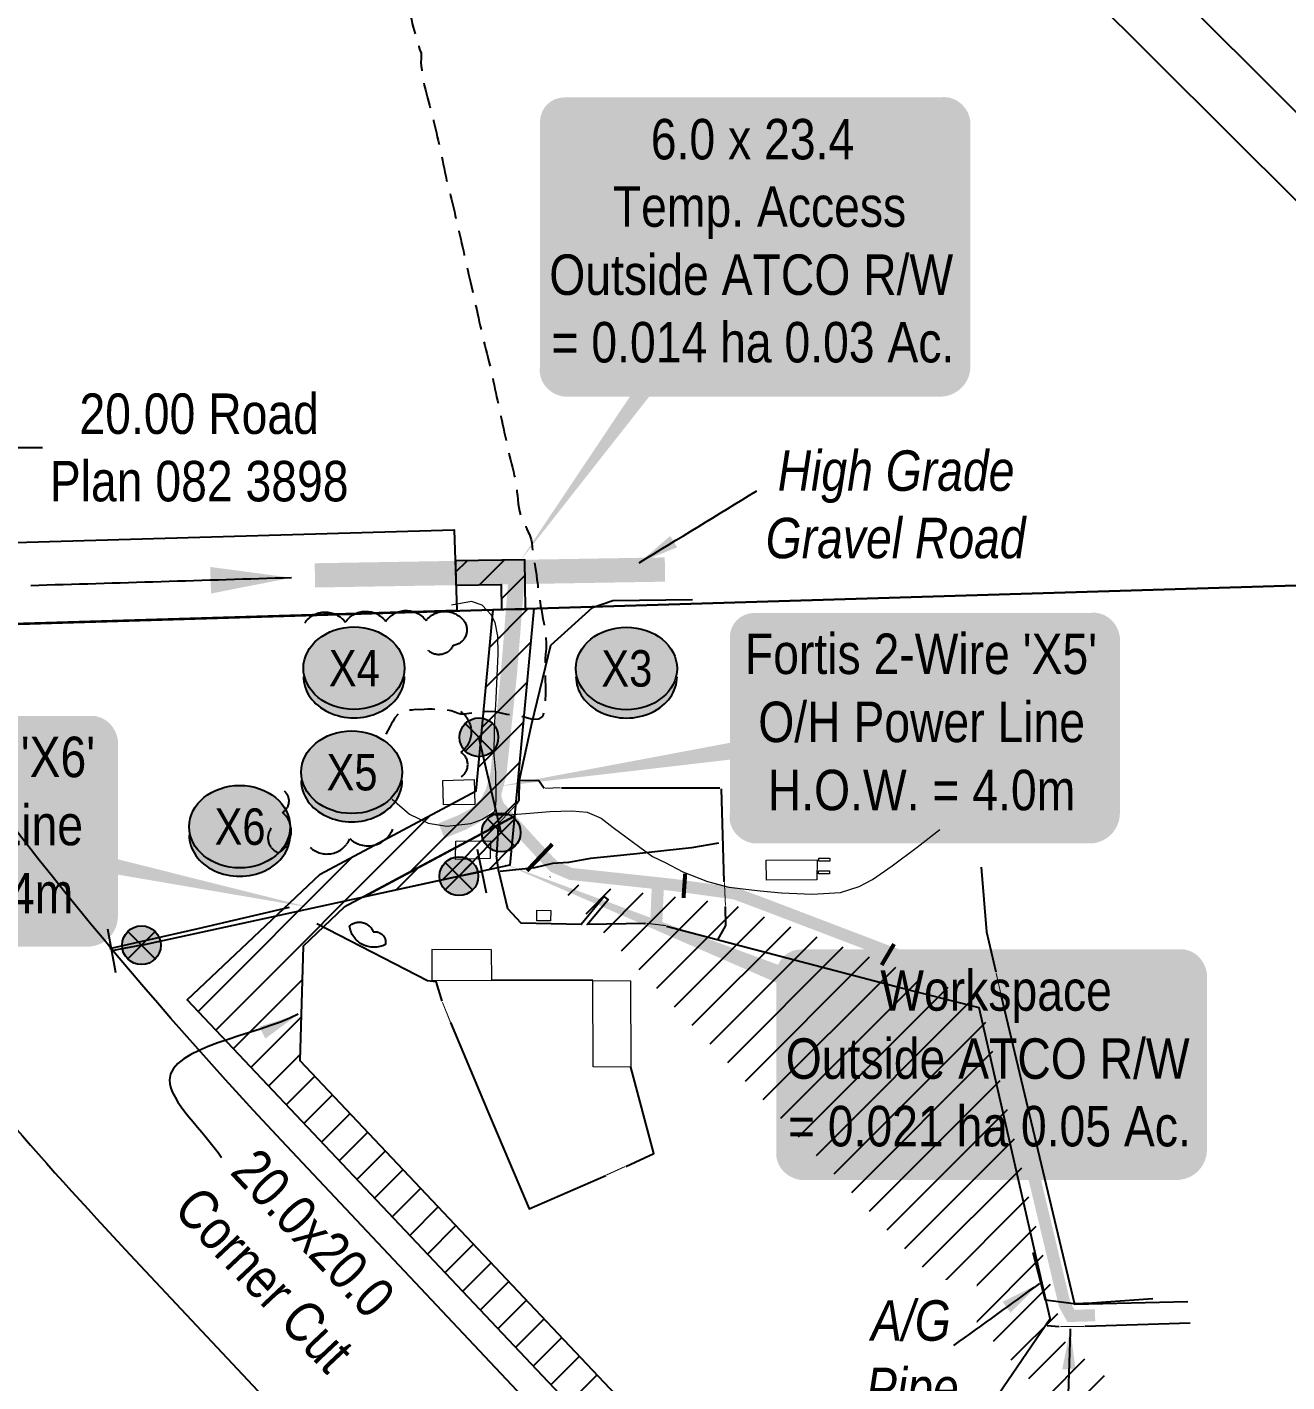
# Model space of a CAD drawing. Extents: x 634962 to 644935, y 5969185 to 5972988.
# Drawn here: x 642023.3 to 642334.9, y 5971611.8 to 5971946.8 of the extents above; entities that cross this region are included whole.
import ezdxf
from ezdxf.enums import TextEntityAlignment as Align

# ---------------------------------------------------------------- set-up
doc = ezdxf.new("R2010")
doc.units = 0
doc.header["$LTSCALE"] = 5
doc.header["$PDSIZE"] = 0.5
doc.linetypes.add('0', pattern=[1, 1, 0])
doc.linetypes.add('UG_PIPE', pattern=[1.875, 1.25, -0.625])
doc.layers.get('Defpoints').update_dxf_attribs({"color": 9})
for name, color, linetype in [('AS-FENCE-DASH', 48, 'foc-FENCE-DASH'), ('AS-PIPE-AG', 44, 'Continuous'), ('AS-PIPE-UG', 44, 'UG_PIPE'), ('AS-POWER-BURIED-ATCO PIPELINES', 241, 'foc-POWER_BURIED'), ('AS-POWER-EXISTING-ANC', 72, 'Continuous'), ('AS-POWER-EXISTING-PP', 72, 'Continuous'), ('AS-POWER-OH-ATCO PIPELINES', 241, 'foc-OHPOWER'), ('AS-POWER-T', 104, 'Continuous'), ('AS-ROADS', 254, 'Continuous'), ('AS-SYMBOL', 7, 'Continuous'), ('F-RW', 190, 'Continuous'), ('L-SEC', 7, 'Continuous'), ('L-TITLEDB', 4, 'Continuous'), ('L-TITLEDB-T', 4, 'Continuous'), ('P-CROSSINGS', 250, 'Continuous'), ('P-TEMP-ATCO PIPELINES', 104, 'Continuous'), ('P-TEMP-ATCO PIPELINES-H', 71, 'Continuous'), ('P-TEMP-ATCO PIPELINES-H_1', 71, 'Continuous'), ('P-TEMP-ATCO PIPELINES-T', 104, 'Continuous'), ('P-TEMP-ATCO PIPELINES-T_1', 104, 'Continuous'), ('P-TEMP-ATCO PIPELINES_1', 104, 'Continuous'), ('T-ACCESS POINTS', 170, 'Continuous'), ('T-BUSH', 110, '0')]:
    doc.layers.add(name, color=color, linetype=linetype)
doc.layers.add('AS-GENERAL', color=48, linetype='Continuous', lineweight=18)
doc.layers.add('AS-TELUS-ATCO PIPELINES', color=7, linetype='foc-TEL', lineweight=9, true_color=0xff9c38)
doc.styles.add('18', font='ARIALN.TTF', dxfattribs={"height": 18})
doc.styles.add('80', font='ARIALN.TTF', dxfattribs={"height": 10})
doc.styles.add('80CG', font='ARIALN.TTF', dxfattribs={"height": 10})
doc.styles.add('80L', font='ARIALN.TTF', dxfattribs={"height": 10})
doc.styles.add('Crossing', font='ARIALN.TTF', dxfattribs={"height": 10})
doc.styles.add('foc-LtypeFont', font='ARIALN.TTF', dxfattribs={"height": 7.35})
doc.linetypes.add('foc-FENCE-DASH', pattern='A,0.5,-0.5,1,-0.5,1,-0.5,1,-0.5,1,-0.5,["X",foc-LtypeFont,S=0.2,R=0,X=-0.625,Y=-0.75],-0.5', length=7.5)
doc.linetypes.add('foc-OHPOWER', pattern='A,10,-1,["O/P",foc-LtypeFont,S=0.2,R=0,X=-0.5,Y=-0.75],-3.25', length=14.25)
doc.linetypes.add('foc-POWER_BURIED', pattern='A,10,-1,["P",foc-LtypeFont,S=0.2,R=0,X=-0.425,Y=-0.75],-2', length=13)
doc.linetypes.add('foc-TEL', pattern='A,2,-1,["T",foc-LtypeFont,S=0.2,R=0,X=-0.425,Y=-0.75],-1.24,8', length=12.24)
doc.dimstyles.new('Compass 5 000', dxfattribs={"dimscale": 5, "dimtxt": 9, "dimasz": 2, "dimexe": 0.2, "dimexo": 0.0625, "dimgap": 0.5, "dimtad": 0, "dimtih": 1, "dimtoh": 1, "dimzin": 0, "dimdsep": 46, "dimtxsty": '80CG', "dimcen": 0.1, "dimse1": 1, "dimse2": 1, "dimclrd": 256, "dimclrt": 256, "dimaunit": 1, "dimadec": 4, "dimazin": 0, "dimtfac": 0.06, "dimtofl": 0, "dimtmove": 0, "dimatfit": 1, "dimfxl": 0.2, "dimtolj": 1, "dimtzin": 0, "dimlwd": -1, "dimarcsym": 0})
doc.dimstyles.new('Compass Frac 10 000', dxfattribs={"dimscale": 10, "dimtxt": 18, "dimasz": 2, "dimexe": 0.2, "dimexo": 0.0625, "dimgap": 0.5, "dimtad": 0, "dimdec": 0, "dimzin": 0, "dimdsep": 46, "dimtxsty": '18', "dimcen": 0.1, "dimse1": 1, "dimse2": 1, "dimclrd": 256, "dimclrt": 256, "dimaunit": 1, "dimadec": 4, "dimazin": 0, "dimtfac": 0.06, "dimtdec": 0, "dimtofl": 0, "dimtmove": 0, "dimatfit": 1, "dimfxl": 0.2, "dimtolj": 1, "dimtzin": 0, "dimlwd": -1, "dimarcsym": 0})

# ---------------------------------------------------------------- blocks, each defined once
blk = doc.blocks.new('POWERPOLE')
h = blk.add_hatch(color=255)
edge = h.paths.add_edge_path()
edge.add_arc((0, 0), 0.96, 0, 360)
at = {"linetype": 'Continuous'}
for p, q in [((0.679, -0.679), (-0.679, 0.679)), ((-0.679, -0.679), (0.679, 0.679))]:
    blk.add_line(p, q, dxfattribs=at)
blk.add_circle((0, 0), 0.96, dxfattribs=at)
blk = doc.blocks.new('*U388')
at = {"color": 72}
blk.add_line((-0.197, 1.082), (0.197, -1.082), dxfattribs=at)
at = {"layer": 'AS-SYMBOL', "color": 72, "flags": 128}
blk.add_lwpolyline([(1.477, 0.269), (0, 0)], dxfattribs=at)
blk = doc.blocks.new('*U389')
at = {"color": 72}
blk.add_line((0.225, -1.077), (-0.225, 1.077), dxfattribs=at)
at = {"layer": 'AS-SYMBOL', "color": 72, "flags": 128}
blk.add_lwpolyline([(-1.142, -0.239), (0, 0)], dxfattribs=at)
blk = doc.blocks.new('*D391')
at = {"layer": 'Defpoints', "color": 0, "transparency": 16777216}
for p in [(642014.2, 5971819.18), (642017.77, 5971819.28), (642014.78, 5971799.07)]:
    blk.add_point(p, dxfattribs=at)
at = {"layer": 'L-TITLEDB-T', "transparency": 16777216}
for p, q in [((642027.09, 5971842.79), (642017.09, 5971842.79)), ((642017.09, 5971842.79), (642017.19, 5971839.28)), ((642017.48, 5971829.28), (642017.19, 5971839.28)), ((642018.63, 5971789.17), (642018.92, 5971779.18))]:
    blk.add_line(p, q, dxfattribs=at)
for points in [[(642019.14, 5971829.33), (642015.81, 5971829.23), (642017.77, 5971819.28)], [(642020.3, 5971789.22), (642016.97, 5971789.13), (642018.34, 5971799.17)]]:
    blk.add_solid(points, dxfattribs=at)
at = {"layer": 'L-TITLEDB-T', "transparency": 16777216, "insert": (642065.84, 5971842.79), "char_height": 10, "attachment_point": 5, "style": '80CG'}
blk.add_mtext('\\A1;20.00 Road\\PPlan 082 3898', dxfattribs=at)
blk = doc.blocks.new('*U653')
h = blk.add_hatch(color=255)
edge = h.paths.add_edge_path()
edge.add_line((-46.5, -37), (46.5, -37))
edge.add_arc((46.5, -31), 6, 270, 360)
edge.add_line((52.5, -31), (52.5, 29.5))
edge.add_arc((46.5, 29.5), 6, 0, 90)
edge.add_line((46.5, 35.5), (-46.5, 35.5))
edge.add_arc((-46.5, 29.5), 6, 90, 180)
edge.add_line((-52.5, 29.5), (-52.5, -31))
edge.add_arc((-46.5, -31), 6, 180, 270)
at = {"color": 104, "flags": 128}
blk.add_lwpolyline([(-46.5, -37, 3, 3, 0), (46.5, -37, 3, 3, 0.414214), (52.5, -31, 3, 3, 0), (52.5, 29.5, 3, 0, 0.414214), (46.5, 35.5, 0, 0, 0), (-46.5, 35.5, 0, 0, 0.414214), (-52.5, 29.5, 0, 0, 0), (-52.5, -31, 0, 3, 0.414214)], format="xyseb", close=True, dxfattribs=at)
blk.add_lwpolyline([(-57.59, -79.34, 0, 7.5, 0), (0, 0, 0, 0, 0)], format="xyseb", dxfattribs=at)
at = {"color": 104, "style": '80'}
blk.add_attdef('ENTER_TEXT_001', (-26.85, -4.92), '', height=10, dxfattribs=at)
blk = doc.blocks.new('xing2')
h = blk.add_hatch(color=50)
h.dxf.hatch_style = 1
edge = h.paths.add_edge_path()
edge.add_ellipse((0, 0), major_axis=(-12.5, 0), ratio=0.816297, start_angle=0, end_angle=360)
h = blk.add_hatch(color=250)
h.dxf.hatch_style = 1
edge = h.paths.add_edge_path()
edge.add_ellipse((0, -2.05), major_axis=(-12.5, 0), ratio=0.816297, start_angle=0, end_angle=180)
edge.add_line((12.5, -2.05), (12.5, 0))
edge.add_ellipse((0, 0), major_axis=(-12.5, 0), ratio=0.816297, start_angle=0, end_angle=180, ccw=False)
edge.add_line((-12.5, 0), (-12.5, -2.05))
at = {"color": 250}
blk.add_ellipse((0, 0), major_axis=(-12.5, 0), ratio=0.816297, dxfattribs=at)
blk.add_ellipse((0, -2.05), major_axis=(-12.5, 0), ratio=0.816297, start_param=0, end_param=3.141593, dxfattribs=at)
at = {"color": 250, "style": 'Crossing'}
blk.add_attdef('CROSSING', text='', height=9, dxfattribs=at).set_placement((0.09, 0.02), align=Align.MIDDLE_CENTER)
at = {"color": 250, "style": 'Crossing', "flags": 1}
for tag, p in [('OWNER', (0.09, -12.49)), ('DESCRIPTION', (0.09, -25.77)), ('LOCATION', (0.09, -39.3)), ('DWG_REF', (0.09, -52.84))]:
    blk.add_attdef(tag, text='', height=9, dxfattribs=at).set_placement(p, align=Align.MIDDLE_CENTER)
blk = doc.blocks.new('*U668')
h = blk.add_hatch(color=255)
edge = h.paths.add_edge_path()
edge.add_line((-41.5, -28.5), (41.5, -28.5))
edge.add_arc((41.5, -22.5), 6, 270, 360)
edge.add_line((47.5, -22.5), (47.5, 21))
edge.add_arc((41.5, 21), 6, 0, 90)
edge.add_line((41.5, 27), (-41.5, 27))
edge.add_arc((-41.5, 21), 6, 90, 180)
edge.add_line((-47.5, 21), (-47.5, -22.5))
edge.add_arc((-41.5, -22.5), 6, 180, 270)
at = {"color": 104, "flags": 128}
blk.add_lwpolyline([(-41.5, -28.5, 3, 3, 0), (41.5, -28.5, 3, 3, 0.414214), (47.5, -22.5, 3, 3, 0), (47.5, 21, 3, 0, 0.414214), (41.5, 27, 0, 0, 0), (-41.5, 27, 0, 0, 0.414214), (-47.5, 21, 0, 0, 0), (-47.5, -22.5, 0, 3, 0.414214)], format="xyseb", close=True, dxfattribs=at)
blk.add_lwpolyline([(96.86, -20.4, 0, 7.5, 0), (0, 0, 0, 0, 0)], format="xyseb", dxfattribs=at)
at = {"color": 104, "style": '80'}
blk.add_attdef('ENTER_TEXT_001', (-26.85, -4.92), '', height=10, dxfattribs=at)
blk = doc.blocks.new('*U849')
h = blk.add_hatch(color=255)
edge = h.paths.add_edge_path()
edge.add_line((-41.5, -28.5), (41.5, -28.5))
edge.add_arc((41.5, -22.5), 6, 270, 360)
edge.add_line((47.5, -22.5), (47.5, 21))
edge.add_arc((41.5, 21), 6, 0, 90)
edge.add_line((41.5, 27), (-41.5, 27))
edge.add_arc((-41.5, 21), 6, 90, 180)
edge.add_line((-47.5, 21), (-47.5, -22.5))
edge.add_arc((-41.5, -22.5), 6, 180, 270)
at = {"color": 104, "flags": 128}
blk.add_lwpolyline([(-41.5, -28.5, 3, 3, 0), (41.5, -28.5, 3, 3, 0.414214), (47.5, -22.5, 3, 3, 0), (47.5, 21, 3, 0, 0.414214), (41.5, 27, 0, 0, 0), (-41.5, 27, 0, 0, 0.414214), (-47.5, 21, 0, 0, 0), (-47.5, -22.5, 0, 3, 0.414214)], format="xyseb", close=True, dxfattribs=at)
blk.add_lwpolyline([(-105.35, -15.98, 0, 7.5, 0), (0, 0, 0, 0, 0)], format="xyseb", dxfattribs=at)
at = {"color": 104, "style": '80'}
blk.add_attdef('ENTER_TEXT_001', (-26.85, -4.92), '', height=10, dxfattribs=at)
blk = doc.blocks.new('*U850')
h = blk.add_hatch(color=255)
edge = h.paths.add_edge_path()
edge.add_line((-46.5, -28.5), (46.5, -28.5))
edge.add_arc((46.5, -22.5), 6, 270, 360)
edge.add_line((52.5, -22.5), (52.5, 21))
edge.add_arc((46.5, 21), 6, 0, 90)
edge.add_line((46.5, 27), (-46.5, 27))
edge.add_arc((-46.5, 21), 6, 90, 180)
edge.add_line((-52.5, 21), (-52.5, -22.5))
edge.add_arc((-46.5, -22.5), 6, 180, 270)
at = {"color": 104, "flags": 128}
blk.add_lwpolyline([(-121.05, 48.66, 0, 7.5, 0), (0, 0, 0, 0, 0)], format="xyseb", dxfattribs=at)
blk.add_lwpolyline([(-46.5, -28.5, 3, 3, 0), (46.5, -28.5, 3, 3, 0.414214), (52.5, -22.5, 3, 3, 0), (52.5, 21, 3, 0, 0.414214), (46.5, 27, 0, 0, 0), (-46.5, 27, 0, 0, 0.414214), (-52.5, 21, 0, 0, 0), (-52.5, -22.5, 0, 3, 0.414214)], format="xyseb", close=True, dxfattribs=at)
at = {"color": 104, "style": '80'}
blk.add_attdef('ENTER_TEXT_001', (-26.85, -4.92), '', height=10, dxfattribs=at)

msp = doc.modelspace()

# ---------------------------------------------------------------- hatches: boundary and pattern name
at = {"layer": 'P-TEMP-ATCO PIPELINES-H'}
h = msp.add_hatch(dxfattribs=at)
h.set_pattern_fill('ANSI31', color=256, scale=1.999487)
h.set_pattern_definition([(45, (164.8275, 1530.4405), (-4.488977151, 4.488977151), [])])
h.paths.add_polyline_path([(642129.231, 5971814.802), (642129.331, 5971808.804), (642140.502, 5971808.991), (642140.6, 5971802.811), (642146.598, 5971802.906), (642146.405, 5971815.088)])
at = {"layer": 'P-TEMP-ATCO PIPELINES-H_1'}
h = msp.add_hatch(dxfattribs=at)
h.set_pattern_fill('ANSI31', color=256, scale=1.999487)
h.set_pattern_definition([(45, (164.8275, 1530.4405), (-4.488977151, 4.488977151), [])])
h.paths.add_polyline_path([(642122.536, 5971643.146), (642062.885, 5971706.24), (642095.805, 5971737.364), (642134.383, 5971757.961), (642138.564, 5971802.707), (642148.634, 5971803.01), (642143.836, 5971751.675), (642101.698, 5971729.177), (642091.545, 5971719.578), (642090.754, 5971691.314), (642509.49, 5971248.408), (642509.962, 5971233.356)])
h = msp.add_hatch(dxfattribs=at)
h.set_pattern_fill('ANSI31', color=256, scale=1.99948736)
h.paths.add_polyline_path([(642143.836, 5971751.675), (642142.706, 5971739.586), (642106.421, 5971731.699)])
h = msp.add_hatch(dxfattribs=at)
h.set_pattern_fill('ANSI31', color=256, scale=1.999487)
h.set_pattern_definition([(45, (164.8275, 1530.4405), (-4.488977151, 4.488977151), [])])
edge = h.paths.add_edge_path()
edge.add_line((642505.78, 5971366.601), (642506.076, 5971357.163))
edge.add_line((642506.076, 5971357.163), (642446.898, 5971445.686))
edge.add_line((642446.898, 5971445.686), (642448.877, 5971475.953))
edge.add_line((642448.877, 5971475.953), (642279.885, 5971621.914))
edge.add_line((642279.885, 5971621.914), (642259.022, 5971706.376))
edge.add_line((642259.022, 5971706.376), (642197.431, 5971730.007))
edge.add_line((642197.431, 5971730.007), (642153.84, 5971735.448))
edge.add_line((642153.84, 5971735.448), (642145.106, 5971744.766))

# ---------------------------------------------------------------- linework, layer by layer
at = {"layer": 'AS-FENCE-DASH', "flags": 128}
for points in [[(642144.336, 5971754.758), (642144.972, 5971755.703), (642145.048, 5971760.695), (642148.102, 5971774.636), (642152.809, 5971793.944), (642163.138, 5971803.298), (642168.124, 5971804.975), (642187.886, 5971805.246)], [(642151.189, 5971758.488), (642149.825, 5971760.386), (642145.342, 5971760.492)], [(642194.633, 5971758.606), (642155.423, 5971758.609)], [(642195.741, 5971735.462), (642195.06, 5971758.441)], [(642139.836, 5971749.189), (642139.347, 5971741.839)], [(642166.051, 5971731.8), (642160.303, 5971724.933), (642145.497, 5971725.248), (642142.221, 5971728.75), (642139.847, 5971738.442), (642139.347, 5971741.839)], [(642259.292, 5971739.046), (642260.596, 5971723.055), (642262.92, 5971713.207)], [(642176.25, 5971725.16), (642161.836, 5971724.878), (642166.976, 5971731.113), (642166.051, 5971731.8)], [(642043.712, 5971718.935), (642065.57, 5971723.931), (642088.15, 5971729.222)], [(642194.14, 5971721.118), (642196.075, 5971724.651), (642196.024, 5971729.353)], [(642094.973, 5971725.167), (642122.319, 5971711.05), (642124.386, 5971710.846), (642125.893, 5971705.951)], [(642255.429, 5971596.811), (642276.314, 5971627.509), (642258.736, 5971704.3), (642237.923, 5971709.579), (642199.931, 5971719.569), (642181.414, 5971724.423)], [(642163.183, 5971711.065), (642138.326, 5971711.131)], [(642264.258, 5971707.155), (642282.363, 5971631.01), (642310.415, 5971631.657)], [(642128.019, 5971700.669), (642137.217, 5971678.628), (642147.433, 5971654.565), (642166.391, 5971662.862)], [(642171.415, 5971665.037), (642178.296, 5971668.268), (642172.594, 5971689.6)], [(642278.589, 5971625.417), (642275.6, 5971625.672)], [(642310.949, 5971626.314), (642284.946, 5971625.536)]]:
    msp.add_lwpolyline(points, dxfattribs=at)
at = {"layer": 'AS-GENERAL', "flags": 128}
for points in [[(642126.091, 5971760.482), (642133.868, 5971760.744), (642133.993, 5971754.55), (642126.261, 5971754.447)], [(642129.367, 5971745.478), (642137.881, 5971745.614), (642137.797, 5971741.203), (642129.274, 5971740.972)], [(642206.18, 5971735.858), (642206.119, 5971740.826), (642218.681, 5971740.861), (642218.597, 5971735.952)], [(642149.386, 5971728.42), (642152.791, 5971728.372), (642152.767, 5971725.781), (642149.359, 5971725.78)], [(642123.417, 5971718.684), (642123.431, 5971711.141), (642138.194, 5971711.054), (642138.18, 5971718.597)], [(642163.281, 5971689.73), (642163.215, 5971711.067), (642172.528, 5971710.937), (642172.594, 5971689.6)]]:
    msp.add_lwpolyline(points, close=True, dxfattribs=at)
for points, const_width in [([(642151.413, 5971758.596), (642155.295, 5971758.706)], 0.25), ([(642139.651, 5971749.595), (642144.212, 5971754.508)], 0.25), ([(642153.188, 5971744.768), (642146.924, 5971738.181)], 1), ([(642185.645, 5971731.463), (642186.059, 5971737.456)], 1), ([(642196.023, 5971729.566), (642195.759, 5971735.29)], 0.25), ([(642176.496, 5971725.199), (642181.272, 5971724.624)], 0.25), ([(642234.652, 5971714.875), (642237.726, 5971720.066)], 1), ([(642264.234, 5971707.33), (642262.964, 5971712.929)], 0.25), ([(642126.007, 5971705.687), (642128.024, 5971700.677)], 0.25), ([(642166.509, 5971662.932), (642171.153, 5971665.042)], 0.25), ([(642278.841, 5971625.48), (642284.749, 5971625.495)], 0.25)]:
    msp.add_lwpolyline(points, dxfattribs=dict(at, const_width=const_width))
at = {"layer": 'AS-GENERAL'}
for points in [[(642221.758, 5971737.399), (642219.005, 5971737.399), (642219.005, 5971738.149), (642221.758, 5971738.149)], [(642221.829, 5971740.579), (642219.076, 5971740.579), (642219.076, 5971741.329), (642221.829, 5971741.329)]]:
    msp.add_lwpolyline(points, close=True, dxfattribs=at)
at = {"layer": 'AS-PIPE-AG', "flags": 128}
msp.add_lwpolyline([(642301.752, 5971632.344), (642286.72, 5971631.302), (642282.166, 5971631.1), (642275.206, 5971632.035), (642272.123, 5971643.785)], dxfattribs=at)
at = {"layer": 'AS-PIPE-UG', "flags": 128}
msp.add_lwpolyline([(642055.616, 5972537.38), (642054.743, 5972535.733), (642054.09, 5972534.62), (642053.655, 5972533.849), (642053.262, 5972533.034), (642052.894, 5972532.169), (642052.558, 5972531.143), (642052.263, 5972529.999), (642052.103, 5972529.072), (642052.065, 5972528.347), (642051.972, 5972527.606), (642051.907, 5972527.305), (642051.843, 5972526.918), (642051.735, 5972526.381), (642051.544, 5972525.45), (642051.252, 5972524.674), (642050.903, 5972523.785), (642050.527, 5972522.841), (642050.187, 5972522.017), (642049.789, 5972521.074), (642049.404, 5972520.131), (642049.004, 5972519.223), (642048.563, 5972518.262), (642048.16, 5972517.354), (642047.753, 5972516.465), (642047.325, 5972515.521), (642046.925, 5972514.625), (642046.538, 5972513.725), (642046.13, 5972512.828), (642045.718, 5972511.871), (642045.285, 5972510.912), (642044.827, 5972509.94), (642044.357, 5972509.006), (642043.979, 5972508.251), (642043.519, 5972507.414), (642043.089, 5972506.677), (642042.403, 5972505.693), (642040.485, 5972501.681), (642040.102, 5972500.903), (642039.659, 5972500.008), (642039.175, 5972499.013), (642038.755, 5972498.082), (642038.331, 5972497.138), (642037.973, 5972496.24), (642037.627, 5972495.34), (642037.308, 5972494.415), (642036.999, 5972493.463), (642036.706, 5972492.519), (642036.393, 5972491.558), (642036.104, 5972490.547), (642035.834, 5972489.621), (642035.533, 5972488.645), (642035.216, 5972487.69), (642034.866, 5972486.759), (642034.522, 5972485.841), (642034.141, 5972484.905), (642033.737, 5972484.015), (642033.271, 5972483.094), (642032.832, 5972482.214), (642032.363, 5972481.382), (642031.839, 5972480.468), (642031.346, 5972479.591), (642030.842, 5972478.699), (642030.359, 5972477.838), (642029.882, 5972476.999), (642029.419, 5972476.192), (642028.91, 5972475.291), (642028.399, 5972474.388), (642027.877, 5972473.485), (642027.352, 5972472.605), (642026.841, 5972471.777), (642026.344, 5972470.984), (642025.844, 5972470.138), (642025.386, 5972469.251), (642024.913, 5972468.324), (642024.47, 5972467.354), (642024.099, 5972466.466), (642023.742, 5972465.542), (642023.372, 5972464.657), (642023.039, 5972463.719), (642022.702, 5972462.771), (642022.368, 5972461.859), (642022.007, 5972460.941), (642021.57, 5972459.994), (642021.129, 5972459.073), (642020.622, 5972458.179), (642020.109, 5972457.295), (642019.61, 5972456.542), (642019.099, 5972455.725), (642018.578, 5972454.858), (642018.105, 5972454.002), (642017.757, 5972453.218), (642017.382, 5972452.005), (642017.135, 5972451.155), (642016.948, 5972450.305), (642016.711, 5972449.325), (642016.484, 5972448.297), (642016.247, 5972447.318), (642015.95, 5972446.39), (642015.664, 5972445.461), (642015.324, 5972444.468), (642015.064, 5972443.739), (642014.541, 5972442.707), (642014.085, 5972441.806), (642013.564, 5972440.739), (642013.216, 5972440.018), (642012.929, 5972439.408), (642012.779, 5972438.957), (642012.666, 5972438.505), (642012.553, 5972438.086), (642012.473, 5972437.861), (642012.424, 5972437.683), (642012.327, 5972437.443), (642012.04, 5972436.576), (642011.784, 5972435.681), (642011.541, 5972434.74), (642011.303, 5972433.768), (642011.04, 5972432.871), (642010.777, 5972431.845), (642010.507, 5972430.897), (642010.164, 5972429.955), (642009.774, 5972429.028), (642009.351, 5972428.108), (642008.951, 5972427.214), (642008.642, 5972426.345), (642008.452, 5972425.259), (642008.445, 5972424.189), (642008.518, 5972423.209), (642008.705, 5972422.282), (642008.939, 5972421.348), (642009.17, 5972420.382), (642009.356, 5972419.476), (642009.608, 5972418.483), (642009.816, 5972417.554), (642010.07, 5972416.541), (642010.314, 5972415.514), (642010.541, 5972414.542), (642010.76, 5972413.579), (642010.975, 5972412.651), (642011.207, 5972411.663), (642011.432, 5972410.664), (642011.661, 5972409.666), (642011.895, 5972408.666), (642012.143, 5972407.683), (642012.384, 5972406.756), (642012.605, 5972405.808), (642012.829, 5972404.85), (642013.035, 5972403.878), (642013.258, 5972402.907), (642013.48, 5972401.903), (642013.688, 5972400.909), (642013.91, 5972399.931), (642014.112, 5972398.979), (642014.337, 5972398.011), (642014.571, 5972397.024), (642014.802, 5972396.043), (642015.038, 5972395.079), (642015.284, 5972394.125), (642015.554, 5972393.145), (642015.8, 5972392.157), (642016.063, 5972391.169), (642016.295, 5972390.227), (642016.527, 5972389.287), (642016.751, 5972388.33), (642016.989, 5972387.36), (642017.225, 5972386.378), (642017.461, 5972385.372), (642017.705, 5972384.383), (642017.935, 5972383.403), (642018.171, 5972382.446), (642018.404, 5972381.488), (642018.646, 5972380.519), (642018.885, 5972379.572), (642019.157, 5972378.581), (642019.402, 5972377.627), (642019.678, 5972376.645), (642019.927, 5972375.7), (642020.167, 5972374.76), (642020.406, 5972373.81), (642020.649, 5972372.836), (642020.885, 5972371.854), (642021.131, 5972370.817), (642021.362, 5972369.829), (642021.605, 5972368.85), (642021.829, 5972367.93), (642022.063, 5972366.968), (642022.308, 5972365.989), (642022.551, 5972365.004), (642022.805, 5972364.048), (642023.052, 5972363.093), (642023.307, 5972362.132), (642023.561, 5972361.144), (642023.824, 5972360.172), (642024.087, 5972359.204), (642024.352, 5972358.262), (642024.633, 5972357.324), (642024.899, 5972356.364), (642025.181, 5972355.409), (642025.482, 5972354.406), (642025.747, 5972353.426), (642026.006, 5972352.478), (642026.254, 5972351.506), (642026.498, 5972350.559), (642026.732, 5972349.606), (642026.957, 5972348.637), (642027.212, 5972347.644), (642027.434, 5972346.668), (642027.666, 5972345.726), (642027.884, 5972344.744), (642028.079, 5972343.74), (642028.265, 5972342.753), (642028.436, 5972341.734), (642028.566, 5972340.762), (642028.72, 5972339.785), (642028.834, 5972338.773), (642028.938, 5972337.826), (642029.034, 5972336.934), (642029.188, 5972335.945), (642029.347, 5972334.889), (642029.542, 5972333.909), (642029.781, 5972332.831), (642030.02, 5972331.821), (642030.263, 5972330.904), (642030.519, 5972330.001), (642030.795, 5972329.101), (642031.06, 5972328.158), (642031.386, 5972327.139), (642031.675, 5972326.184), (642031.941, 5972325.185), (642032.19, 5972324.22), (642032.42, 5972323.271), (642032.64, 5972322.318), (642032.865, 5972321.357), (642033.103, 5972320.404), (642033.328, 5972319.423), (642033.564, 5972318.423), (642033.814, 5972317.447), (642034.053, 5972316.479), (642034.319, 5972315.527), (642034.583, 5972314.571), (642034.838, 5972313.599), (642035.084, 5972312.633), (642035.322, 5972311.655), (642035.549, 5972310.653), (642035.755, 5972309.697), (642035.989, 5972308.752), (642036.227, 5972307.788), (642036.475, 5972306.822), (642036.753, 5972305.788), (642037.014, 5972304.811), (642037.293, 5972303.882), (642037.537, 5972303.034), (642037.788, 5972302.1), (642038.029, 5972301.115), (642038.26, 5972300.112), (642038.495, 5972298.995), (642038.711, 5972297.956), (642038.979, 5972296.973), (642039.191, 5972296.084), (642039.438, 5972295.065), (642039.693, 5972294.11), (642039.876, 5972293.353), (642040.131, 5972292.47), (642040.338, 5972291.646), (642040.513, 5972290.813), (642040.819, 5972288.944), (642040.967, 5972288.067), (642041.11, 5972287.348), (642041.334, 5972286.507), (642041.543, 5972285.681), (642041.796, 5972284.659), (642042.092, 5972283.637), (642042.339, 5972282.708), (642042.639, 5972281.697), (642042.943, 5972280.692), (642043.2, 5972279.717), (642043.475, 5972278.749), (642043.693, 5972277.782), (642043.912, 5972276.747), (642044.136, 5972275.839), (642044.364, 5972274.79), (642044.572, 5972273.727), (642044.774, 5972272.84), (642044.991, 5972272.152), (642045.255, 5972271.355), (642045.62, 5972270.624), (642045.749, 5972270.152), (642045.814, 5972269.915), (642045.857, 5972269.679), (642045.952, 5972269.4), (642046.13, 5972268.674), (642046.319, 5972267.889), (642046.544, 5972266.972), (642046.756, 5972266.178), (642047.027, 5972265.146), (642047.33, 5972264.071), (642047.619, 5972263.055), (642047.881, 5972262.072), (642048.143, 5972261.139), (642048.406, 5972260.168), (642048.665, 5972259.178), (642048.94, 5972258.189), (642049.199, 5972257.204), (642049.464, 5972256.253), (642049.714, 5972255.334), (642049.973, 5972254.393), (642050.239, 5972253.428), (642050.491, 5972252.495), (642050.766, 5972251.529), (642051.052, 5972250.522), (642051.32, 5972249.548), (642051.58, 5972248.581), (642051.818, 5972247.625), (642052.068, 5972246.634), (642052.315, 5972245.674), (642052.589, 5972244.692), (642052.824, 5972243.733), (642053.056, 5972242.798), (642053.272, 5972241.867), (642053.497, 5972240.854), (642053.688, 5972239.832), (642053.855, 5972238.87), (642054.011, 5972237.953), (642054.185, 5972237.001), (642054.403, 5972235.909), (642054.626, 5972234.855), (642054.83, 5972233.932), (642055.025, 5972233.03), (642055.256, 5972232.08), (642055.477, 5972231.1), (642055.732, 5972230.083), (642055.942, 5972229.089), (642056.143, 5972228.103), (642056.334, 5972227.163), (642056.522, 5972226.2), (642056.714, 5972225.231), (642056.897, 5972224.238), (642057.092, 5972223.269), (642057.268, 5972222.288), (642057.44, 5972221.311), (642057.642, 5972220.267), (642057.871, 5972219.286), (642058.12, 5972218.321), (642058.366, 5972217.371), (642058.613, 5972216.446), (642058.883, 5972215.491), (642059.198, 5972214.484), (642059.521, 5972213.546), (642059.812, 5972212.603), (642060.134, 5972211.662), (642060.444, 5972210.726), (642060.731, 5972209.761), (642060.994, 5972208.8), (642061.259, 5972207.86), (642061.523, 5972206.878), (642061.793, 5972205.868), (642062.037, 5972204.891), (642062.274, 5972203.956), (642062.51, 5972203.027), (642062.74, 5972202.048), (642062.953, 5972201.055), (642063.131, 5972200.073), (642063.293, 5972199.082), (642063.414, 5972198.059), (642063.494, 5972197.1), (642063.563, 5972196.07), (642063.614, 5972195.108), (642063.712, 5972194.163), (642063.782, 5972193.198), (642063.884, 5972192.106), (642064.042, 5972191.008), (642064.219, 5972190.07), (642064.444, 5972189.138), (642064.656, 5972188.216), (642064.933, 5972187.295), (642065.218, 5972186.365), (642065.508, 5972185.352), (642065.761, 5972184.34), (642065.996, 5972183.355), (642066.205, 5972182.383), (642066.395, 5972181.434), (642066.586, 5972180.454), (642066.798, 5972179.489), (642067.042, 5972178.494), (642067.29, 5972177.554), (642067.53, 5972176.626), (642067.862, 5972175.596), (642068.189, 5972174.537), (642068.449, 5972173.586), (642068.65, 5972172.723), (642069.311, 5972169.665), (642069.519, 5972168.924), (642069.75, 5972168.073), (642070.006, 5972167.083), (642070.271, 5972166.04), (642070.506, 5972165.054), (642070.718, 5972164.112), (642070.923, 5972163.2), (642071.129, 5972162.202), (642071.34, 5972161.143), (642071.533, 5972160.141), (642071.747, 5972159.181), (642071.96, 5972158.214), (642072.176, 5972157.264), (642072.409, 5972156.316), (642072.639, 5972155.344), (642072.903, 5972154.35), (642073.174, 5972153.328), (642073.405, 5972152.372), (642073.632, 5972151.397), (642073.844, 5972150.441), (642074.038, 5972149.512), (642074.208, 5972148.582), (642074.382, 5972147.545), (642074.558, 5972146.487), (642074.772, 5972145.485), (642074.966, 5972144.519), (642075.191, 5972143.614), (642075.438, 5972142.734), (642075.705, 5972141.768), (642075.962, 5972140.708), (642076.233, 5972139.684), (642076.498, 5972138.722), (642076.725, 5972137.775), (642076.916, 5972136.833), (642077.119, 5972135.902), (642077.29, 5972134.93), (642077.459, 5972133.926), (642077.644, 5972132.944), (642077.859, 5972131.936), (642078.08, 5972130.935), (642078.299, 5972130.011), (642078.547, 5972129.031), (642078.787, 5972128.04), (642079.051, 5972127.07), (642079.303, 5972126.13), (642079.545, 5972125.195), (642079.779, 5972124.192), (642080.016, 5972123.191), (642080.227, 5972122.235), (642080.422, 5972121.231), (642080.629, 5972120.252), (642080.801, 5972119.29), (642080.974, 5972118.314), (642081.182, 5972117.302), (642081.396, 5972116.333), (642081.612, 5972115.368), (642081.852, 5972114.434), (642082.072, 5972113.489), (642082.316, 5972112.523), (642082.573, 5972111.489), (642082.816, 5972110.491), (642083.067, 5972109.484), (642083.3, 5972108.523), (642083.518, 5972107.604), (642083.756, 5972106.601), (642083.962, 5972105.691), (642084.161, 5972104.693), (642084.383, 5972103.72), (642084.598, 5972102.804), (642084.805, 5972101.936), (642085.023, 5972100.962), (642085.337, 5972099.675), (642085.581, 5972098.803), (642085.837, 5972097.907), (642086.087, 5972096.912), (642086.279, 5972095.915), (642086.398, 5972095.253), (642086.686, 5972093.719), (642086.834, 5972092.916), (642086.971, 5972092.119), (642087.135, 5972091.219), (642087.323, 5972090.391), (642087.556, 5972089.292), (642087.809, 5972088.241), (642088.052, 5972087.268), (642088.289, 5972086.299), (642088.562, 5972085.303), (642088.855, 5972084.292), (642089.147, 5972083.329), (642089.394, 5972082.376), (642089.663, 5972081.436), (642089.884, 5972080.516), (642090.095, 5972079.565), (642090.285, 5972078.565), (642090.472, 5972077.525), (642090.653, 5972076.509), (642090.837, 5972075.538), (642090.997, 5972074.584), (642091.141, 5972073.638), (642091.301, 5972072.667), (642091.488, 5972071.67), (642091.671, 5972070.68), (642091.877, 5972069.675), (642092.116, 5972068.646), (642092.336, 5972067.659), (642092.573, 5972066.715), (642092.8, 5972065.775), (642093.034, 5972064.839), (642093.246, 5972063.905), (642093.484, 5972062.931), (642093.71, 5972061.922), (642093.922, 5972060.913), (642094.134, 5972059.912), (642094.332, 5972058.91), (642094.481, 5972057.972), (642094.67, 5972057.01), (642094.829, 5972056.031), (642095.016, 5972054.991), (642095.207, 5972054.013), (642095.407, 5972053.048), (642095.628, 5972052.063), (642095.87, 5972051.107), (642096.076, 5972050.158), (642096.312, 5972049.189), (642096.52, 5972048.218), (642096.726, 5972047.238), (642096.945, 5972046.256), (642097.161, 5972045.258), (642097.371, 5972044.263), (642097.584, 5972043.291), (642097.795, 5972042.344), (642097.996, 5972041.407), (642098.207, 5972040.439), (642098.428, 5972039.427), (642098.665, 5972038.409), (642098.893, 5972037.45), (642099.122, 5972036.469), (642099.364, 5972035.482), (642099.593, 5972034.529), (642099.851, 5972033.592), (642100.108, 5972032.677), (642100.356, 5972031.711), (642100.561, 5972030.705), (642100.779, 5972029.681), (642100.953, 5972028.625), (642101.073, 5972027.621), (642101.188, 5972026.718), (642101.245, 5972025.812), (642101.298, 5972024.817), (642101.356, 5972023.768), (642101.471, 5972022.757), (642101.558, 5972021.749), (642101.681, 5972020.762), (642101.84, 5972019.768), (642102.014, 5972018.784), (642102.216, 5972017.841), (642102.46, 5972016.853), (642102.714, 5972015.861), (642102.943, 5972014.874), (642103.194, 5972013.914), (642103.435, 5972012.975), (642103.673, 5972012.009), (642103.895, 5972011.039), (642104.106, 5972010.054), (642104.309, 5972009.072), (642104.506, 5972008.074), (642104.726, 5972007.103), (642104.926, 5972006.141), (642105.146, 5972005.147), (642105.375, 5972004.176), (642105.62, 5972003.22), (642105.885, 5972002.278), (642106.176, 5972001.293), (642106.445, 5972000.328), (642106.756, 5971999.377), (642107.072, 5971998.409), (642107.353, 5971997.465), (642107.597, 5971996.518), (642107.843, 5971995.574), (642108.073, 5971994.577), (642108.284, 5971993.543), (642108.467, 5971992.571), (642108.605, 5971991.615), (642108.719, 5971990.639), (642108.819, 5971989.671), (642108.992, 5971988.682), (642109.123, 5971987.664), (642109.305, 5971986.657), (642109.543, 5971985.658), (642109.804, 5971984.696), (642110.04, 5971983.76), (642110.323, 5971982.863), (642110.637, 5971981.922), (642110.909, 5971980.969), (642111.237, 5971979.987), (642111.546, 5971978.973), (642111.793, 5971978.046), (642112.017, 5971977.072), (642112.236, 5971976.097), (642112.422, 5971975.136), (642112.612, 5971974.169), (642112.796, 5971973.175), (642112.953, 5971972.168), (642113.101, 5971971.178), (642113.289, 5971970.215), (642113.466, 5971969.248), (642113.695, 5971968.216), (642113.92, 5971967.308), (642114.163, 5971966.337), (642114.404, 5971965.343), (642114.623, 5971964.337), (642114.843, 5971963.338), (642115.051, 5971962.361), (642115.22, 5971961.435), (642115.41, 5971960.512), (642115.57, 5971959.528), (642115.752, 5971958.5), (642115.966, 5971957.499), (642116.221, 5971956.475), (642116.454, 5971955.521), (642116.713, 5971954.571), (642116.987, 5971953.614), (642117.249, 5971952.694), (642117.493, 5971951.834), (642117.734, 5971950.972), (642118.058, 5971949.781), (642118.329, 5971948.625), (642118.562, 5971947.665), (642118.802, 5971946.777), (642119.027, 5971945.976), (642119.311, 5971945.009), (642119.603, 5971943.977), (642119.879, 5971942.972), (642120.145, 5971942.08), (642120.376, 5971941.306), (642120.717, 5971940.313), (642120.757, 5971939.038), (642120.633, 5971938.052), (642120.748, 5971937.101), (642120.884, 5971936.182), (642121.006, 5971935.258), (642121.148, 5971934.309), (642121.324, 5971933.389), (642121.531, 5971932.387), (642121.804, 5971931.263), (642122.051, 5971930.298), (642122.305, 5971929.332), (642122.558, 5971928.374), (642122.797, 5971927.441), (642123.065, 5971926.5), (642123.337, 5971925.513), (642123.574, 5971924.573), (642123.818, 5971923.619), (642124.044, 5971922.63), (642124.28, 5971921.658), (642124.507, 5971920.678), (642124.749, 5971919.683), (642124.98, 5971918.701), (642125.2, 5971917.721), (642125.41, 5971916.754), (642125.608, 5971915.764), (642125.813, 5971914.803), (642126.008, 5971913.851), (642126.217, 5971912.857), (642126.431, 5971911.885), (642126.623, 5971910.925), (642126.823, 5971909.943), (642127.046, 5971908.957), (642127.272, 5971907.968), (642127.526, 5971906.998), (642127.761, 5971906.009), (642128.022, 5971905.039), (642128.258, 5971904.121), (642128.493, 5971903.148), (642128.735, 5971902.153), (642128.957, 5971901.173), (642129.184, 5971900.184), (642129.412, 5971899.222), (642129.638, 5971898.273), (642129.869, 5971897.299), (642130.089, 5971896.337), (642130.316, 5971895.369), (642130.545, 5971894.371), (642130.762, 5971893.397), (642130.985, 5971892.414), (642131.19, 5971891.44), (642131.41, 5971890.436), (642131.627, 5971889.462), (642131.839, 5971888.502), (642132.052, 5971887.523), (642132.258, 5971886.601), (642132.478, 5971885.672), (642132.711, 5971884.709), (642132.951, 5971883.679), (642133.188, 5971882.669), (642133.429, 5971881.58), (642133.633, 5971880.664), (642133.852, 5971879.71), (642134.064, 5971878.762), (642134.292, 5971877.795), (642134.482, 5971876.876), (642134.693, 5971875.94), (642134.905, 5971874.919), (642135.129, 5971873.892), (642135.352, 5971872.919), (642135.583, 5971871.924), (642135.825, 5971870.918), (642136.044, 5971870.006), (642136.278, 5971869.051), (642136.528, 5971868.086), (642136.78, 5971867.101), (642137.034, 5971866.137), (642137.271, 5971865.155), (642137.524, 5971864.121), (642137.74, 5971863.188), (642137.95, 5971862.265), (642138.158, 5971861.344), (642138.374, 5971860.322), (642138.594, 5971859.314), (642138.795, 5971858.323), (642138.993, 5971857.341), (642139.197, 5971856.366), (642139.405, 5971855.382), (642139.615, 5971854.427), (642139.828, 5971853.44), (642140.04, 5971852.468), (642140.257, 5971851.501), (642140.479, 5971850.515), (642140.691, 5971849.538), (642140.907, 5971848.568), (642141.105, 5971847.601), (642141.319, 5971846.617), (642141.53, 5971845.613), (642141.742, 5971844.643), (642141.957, 5971843.672), (642142.173, 5971842.683), (642142.389, 5971841.688), (642142.61, 5971840.734), (642142.839, 5971839.786), (642143.099, 5971838.818), (642143.315, 5971837.853), (642143.568, 5971836.877), (642143.797, 5971835.914), (642143.991, 5971834.937), (642144.189, 5971833.943), (642144.34, 5971832.925), (642144.451, 5971831.915), (642144.603, 5971830.958), (642144.692, 5971829.961), (642144.773, 5971828.941), (642144.878, 5971827.994), (642145.083, 5971827.088), (642145.342, 5971826.126), (642145.719, 5971825.112), (642146.151, 5971824.139), (642146.649, 5971823.33), (642146.776, 5971823.033), (642146.905, 5971822.679), (642147.033, 5971822.372), (642147.227, 5971821.905), (642147.452, 5971821.518), (642147.603, 5971821.085), (642147.996, 5971820.068), (642148.106, 5971819.237), (642148.223, 5971818.283), (642148.346, 5971817.271), (642148.468, 5971816.406), (642148.611, 5971815.38), (642148.768, 5971814.335), (642148.948, 5971813.269), (642149.079, 5971812.351), (642149.242, 5971811.268), (642149.39, 5971810.214), (642149.502, 5971809.356), (642149.58, 5971808.615), (642149.653, 5971807.863), (642149.901, 5971806.156), (642150.028, 5971805.349), (642150.161, 5971804.49), (642150.294, 5971803.725), (642150.476, 5971802.652), (642150.665, 5971801.598), (642150.858, 5971800.513), (642151.071, 5971799.506), (642151.206, 5971798.582), (642151.394, 5971797.612), (642151.532, 5971796.571), (642151.603, 5971795.633), (642151.658, 5971794.628), (642151.66, 5971793.029), (642151.534, 5971791.741), (642151.44, 5971790.484), (642151.392, 5971789.224), (642151.377, 5971787.908), (642151.44, 5971786.494), (642151.44, 5971785.204), (642151.472, 5971783.948), (642151.472, 5971782.028), (642151.41, 5971780.169), (642151.347, 5971778.975), (642151.073, 5971777.201), (642150.817, 5971776.376), (642149.756, 5971775.649), (642148.325, 5971775.59), (642145.553, 5971776.379), (642141.975, 5971776.814), (642139.137, 5971777.516), (642137.151, 5971777.565), (642131.401, 5971776.886), (642130.565, 5971776.881), (642129.9, 5971777.056), (642129.113, 5971777.408), (642128.137, 5971777.699), (642127.085, 5971777.882), (642126.208, 5971778.018), (642125.446, 5971778.034), (642124.532, 5971778.065), (642123.459, 5971778.123), (642122.393, 5971778.155), (642121.482, 5971778.078), (642120.378, 5971778.014), (642119.347, 5971778.035), (642118.444, 5971777.885), (642117.585, 5971777.864), (642116.94, 5971777.907), (642116.541, 5971777.918), (642115.922, 5971777.626), (642115.335, 5971777.186), (642114.158, 5971775.876), (642113.788, 5971775.175), (642113.434, 5971774.578), (642113.075, 5971773.933), (642111.977, 5971771.955)], dxfattribs=at)
at = {"layer": 'AS-POWER-BURIED-ATCO PIPELINES', "flags": 128}
msp.add_lwpolyline([(642194.271, 5971744.993), (642187.615, 5971743.876), (642180.76, 5971743.079), (642174.093, 5971742.368), (642168.368, 5971741.798), (642162.6, 5971741.23), (642157.197, 5971740.27), (642153.23, 5971739.99), (642148.755, 5971738.942), (642140.281, 5971738.013)], dxfattribs=at)
at = {"layer": 'AS-POWER-OH-ATCO PIPELINES', "flags": 128}
msp.add_lwpolyline([(642051.562, 5971719.775), (642130.092, 5971736.844), (642140.531, 5971747.648), (642135.036, 5971771.186)], dxfattribs=at)
at = {"layer": 'AS-ROADS', "flags": 128}
for points, const_width in [([(642094.466, 5971811.223), (642181.058, 5971812.666)], 5.998), ([(642138.669, 5971757.69), (642139.812, 5971754.206), (642147.115, 5971746.115), (642152.258, 5971740.569), (642153.698, 5971739.148), (642157.763, 5971737.413), (642183.048, 5971734.693), (642198.365, 5971732.583), (642206.331, 5971729.603), (642258.636, 5971709.637), (642261.576, 5971707.509), (642279.94, 5971630.871), (642281.475, 5971628.123), (642287.444, 5971628.293)], 2.999), ([(642179.319, 5971734.786), (642178.884, 5971724.912)], 2.999)]:
    msp.add_lwpolyline(points, dxfattribs=dict(at, const_width=const_width))
msp.add_lwpolyline([(642125.78, 5971748.056, 3.999, 3.999, 0), (642130.782, 5971750.096, 3.999, 3.999, 0), (642134.054, 5971751.843, 3.999, 3.999, 0), (642137.044, 5971754.619, 3.999, 3.999, 0), (642138.669, 5971757.69, 3.999, 3.999, 0), (642139.845, 5971762.036, 3.999, 3.999, 0), (642142.485, 5971787.16, 3.999, 3.999, 0), (642144.477, 5971812.255, 0, 0, 0)], format="xyseb", dxfattribs=at)
at = {"layer": 'AS-TELUS-ATCO PIPELINES', "flags": 128}
for points in [[(642113.583, 5971755.859), (642117.907, 5971752.215), (642122.473, 5971749.954), (642127.084, 5971749.181), (642133.005, 5971749.837), (642135.75, 5971750.88), (642138.521, 5971752.576), (642138.881, 5971752.853), (642139.153, 5971753.842), (642139.271, 5971755.645), (642139.262, 5971762.557), (642138.824, 5971766.677), (642138.922, 5971773.348), (642139.318, 5971780.753), (642139.823, 5971791.833), (642139.752, 5971796.208), (642139.026, 5971799.539), (642138.079, 5971801.437), (642137.021, 5971802.623), (642135.835, 5971803.892), (642133.208, 5971804.745), (642128.288, 5971803.836)], [(642138.517, 5971752.56), (642138.939, 5971752.015), (642142.167, 5971752.032), (642146.619, 5971752.321), (642152.538, 5971752.808), (642158.051, 5971753.029), (642161.824, 5971752.657), (642165.29, 5971751.215), (642168.237, 5971748.902), (642177.942, 5971741.739), (642181.147, 5971740.196), (642185.465, 5971737.941), (642191.602, 5971735.564), (642196.87, 5971734.119), (642204.605, 5971733.21), (642209.884, 5971732.712), (642217.497, 5971732.406), (642224.505, 5971732.839), (642229.085, 5971734.288), (642232.412, 5971736.015), (642237.225, 5971739.385), (642243.406, 5971744.049), (642249.082, 5971748.387)]]:
    msp.add_lwpolyline(points, dxfattribs=at)
at = {"layer": 'F-RW', "flags": 128}
for points in [[(643317.854, 5970949.767), (643324.119, 5970946.222), (643323.308, 5970972.285), (641665.936, 5972621.712), (641666.845, 5972592.862)], [(643308.668, 5970937.415), (643324.676, 5970928.401), (643324.119, 5970946.222), (643317.854, 5970949.767), (641666.845, 5972592.862), (641667.056, 5972570.648)]]:
    msp.add_lwpolyline(points, close=True, dxfattribs=at)
at = {"layer": 'L-SEC'}
for p, q in [((642089.476, 5971801.229), (642491.755, 5971813.343)), ((642491.755, 5971813.343), (642089.476, 5971801.229)), ((641687.197, 5971789.114), (642089.476, 5971801.229)), ((642089.476, 5971801.229), (641687.197, 5971789.114))]:
    msp.add_line(p, q, dxfattribs=at)
at = {"layer": 'L-TITLEDB'}
for points in [[(641874.339, 5971997.596), (641812.076, 5972146.287), (641669.576, 5972486.673), (641667.056, 5972570.648), (641901.969, 5972009.088, 0.0513321), (642005.855, 5971818.942), (642128.95, 5971822.482), (642129.569, 5971802.512), (641983.845, 5971798.14, -0.0523491)], [(641928.442, 5971796.458, 0.0442421), (642048.704, 5971643.311), (642397.143, 5971272.395), (642512.613, 5971149.409), (642559.515, 5971099.441), (642569.943, 5971088.333), (642622.023, 5971032.847), (642632.286, 5971021.913), (642639.7, 5971014.015), (642772.371, 5970872.514), (643067.876, 5970557.378, 0.0924396), (643342.408, 5970355.835), (643344.699, 5970282.919, -0.0942242), (643085.555, 5970471.647), (642015.42, 5971612.068, -0.050244), (641875.325, 5971794.845)]]:
    msp.add_lwpolyline(points, format="xyb", close=True, dxfattribs=at)
for points in [[(641682.342, 5972165.775), (641829.327, 5971876.988, 0.0166797), (641866.307, 5971809.871, 0.0032712), (641874.024, 5971796.982, 0.000534), (641875.325, 5971794.845), (641928.442, 5971796.458, 0.0442421), (642048.704, 5971643.311), (642397.143, 5971272.395), (642512.613, 5971149.409), (642559.515, 5971099.441), (642569.943, 5971088.333), (642622.023, 5971032.847), (642632.286, 5971021.913), (642639.7, 5971014.015), (642772.371, 5970872.514), (643067.876, 5970557.378, 0.0924396), (643342.408, 5970355.835)], [(643340.245, 5970425.07, -0.0243055), (643231.737, 5970492.048), (643203.117, 5970726.764), (643086.394, 5970850.33), (642844.123, 5970882.3), (642806.633, 5970920.782), (642814.234, 5970927.972), (642795.002, 5970948.323), (642780.479, 5970934.586), (642703.907, 5971016.143), (642700.33, 5971019.955), (642667.521, 5971055.051), (642657.312, 5971066.036), (642624.003, 5971101.88), (642605.549, 5971121.737), (642595.09, 5971132.814), (642510.313, 5971222.6), (642149.803, 5971604.034), (642086.186, 5971671.482, -0.0374688), (641983.844, 5971798.14, -0.0523491), (641874.338, 5971997.596)]]:
    msp.add_lwpolyline(points, format="xyb", dxfattribs=at)
at = {"layer": 'P-TEMP-ATCO PIPELINES', "flags": 128}
msp.add_lwpolyline([(642129.231, 5971814.802), (642129.331, 5971808.804), (642140.502, 5971808.991), (642140.6, 5971802.811), (642146.598, 5971802.906), (642146.405, 5971815.088)], close=True, dxfattribs=at)
at = {"layer": 'P-TEMP-ATCO PIPELINES_1', "flags": 128}
msp.add_lwpolyline([(642122.536, 5971643.146), (642062.885, 5971706.24), (642095.805, 5971737.364), (642134.383, 5971757.961), (642138.564, 5971802.707), (642148.634, 5971803.01), (642143.836, 5971751.675), (642101.698, 5971729.177), (642091.545, 5971719.578), (642090.754, 5971691.314), (642509.49, 5971248.408), (642509.962, 5971233.356), (642122.536, 5971643.146)], dxfattribs=at)
msp.add_lwpolyline([(642143.836, 5971751.675), (642142.706, 5971739.586), (642106.421, 5971731.699)], close=True, dxfattribs=at)
at = {"layer": 'T-BUSH', "flags": 128}
for points in [[(642091.976, 5971799.458, -0.5205671), (642101.972, 5971799.636, -0.5205671), (642111.968, 5971799.813, -0.5205671), (642121.963, 5971800.025, -0.5205671), (642131.631, 5971799.552, -0.5205671), (642128.636, 5971793.871, -0.5205671), (642122.476, 5971792.688, -0.5205671)], [(642130.5, 5971777.537, -0.5205671), (642130.569, 5971767.54, -0.5205671), (642130.611, 5971761.376, -0.5205671)], [(642083.66, 5971748.681, 0.5205671), (642085.517, 5971742.649, 0.5205671), (642086.446, 5971752.604, 0.5205671), (642086.937, 5971757.855, 0.5205671)], [(642093.334, 5971743.935, 0.5205671), (642103.096, 5971746.089, 0.5205671), (642113.721, 5971748.433, 0.5205671)]]:
    msp.add_lwpolyline(points, format="xyb", dxfattribs=at)
msp.add_lwpolyline([(642111.908, 5971719.961, -0.5205671), (642103.026, 5971724.551, -0.5205671), (642108.914, 5971723.095, -0.5205671)], format="xyb", close=True, dxfattribs=at)

# ---------------------------------------------------------------- block references
at = {"layer": 'AS-POWER-EXISTING-ANC', "xscale": 4.998718400000023, "yscale": 4.998718400000023, "zscale": 4.998718400000023}
for name, p in [('*U389', (642135.8, 5971738.039)), ('*U388', (642044.179, 5971718.43))]:
    msp.add_blockref(name, p, dxfattribs=at)
at = {"layer": 'AS-POWER-EXISTING-PP', "xscale": 4.998718400000018, "yscale": 4.998718400000018, "zscale": 4.998718400000018}
for p in [(642135.036, 5971771.186), (642140.531, 5971747.648), (642130.092, 5971736.844), (642051.562, 5971719.775)]:
    msp.add_blockref('POWERPOLE', p, dxfattribs=at)
at = {"layer": 'AS-POWER-T'}
ref = msp.add_blockref('*U849', (642244.594, 5971774.929), dxfattribs=dict(at, xscale=0.99974368, yscale=0.99974368, zscale=0.99974368))
ref.add_attrib('ENTER_TEXT_001', "Fortis 2-Wire 'X5'", (642200.836, 5971786.834), dxfattribs={"layer": '0', "color": 104, "height": 9.99744, "style": '80'})
ref.add_attrib('ENTER_TEXT_002', 'O/H Power Line', (642204.133, 5971769.995), dxfattribs={"layer": '0', "color": 104, "height": 9.99744, "style": '80'})
ref.add_attrib('ENTER_TEXT_003', 'H.O.W. = 4.0m', (642206.489, 5971753.155), dxfattribs={"layer": '0', "color": 104, "height": 9.99744, "style": '80'})
ref = msp.add_blockref('*U668', (641996.748, 5971749.426), dxfattribs=dict(at, xscale=0.99974368, yscale=0.99974368, zscale=0.99974368))
ref.add_attrib('ENTER_TEXT_001', "Fortis 2-Wire 'X6'", (641952.991, 5971761.332), dxfattribs={"layer": '0', "color": 104, "height": 9.99744, "style": '80'})
ref.add_attrib('ENTER_TEXT_002', 'O/H Power Line', (641956.288, 5971744.492), dxfattribs={"layer": '0', "color": 104, "height": 9.99744, "style": '80'})
ref.add_attrib('ENTER_TEXT_003', 'H.O.W. = 8.4m', (641958.644, 5971727.652), dxfattribs={"layer": '0', "color": 104, "height": 9.99744, "style": '80'})
at = {"layer": 'P-CROSSINGS', "color": 5}
for p, values in [((642104.121, 5971788.262), {'CROSSING': 'X4'}), ((642171.535, 5971788.201), {'CROSSING': 'X3'}), ((642103.567, 5971762.543), {'CROSSING': 'X5'}), ((642075.864, 5971749.08), {'CROSSING': 'X6'})]:
    msp.add_blockref('xing2', p, dxfattribs=at).add_auto_attribs(values)
at = {"layer": 'P-TEMP-ATCO PIPELINES-T', "color": 3}
ref = msp.add_blockref('*U653', (642202.636, 5971893.905), dxfattribs=dict(at, xscale=0.99974368, yscale=0.99974368, zscale=0.99974368))
ref.add_attrib('ENTER_TEXT_001', '6.0 x 23.4', (642177.557, 5971914.074), dxfattribs={"layer": '0', "color": 104, "height": 9.9974, "style": '80'})
ref.add_attrib('ENTER_TEXT_002', ' Temp. Access', (642164.982, 5971897.412), dxfattribs={"layer": '0', "color": 104, "height": 9.99744, "style": '80'})
ref.add_attrib('ENTER_TEXT_003', 'Outside ATCO R/W', (642152.437, 5971880.572), dxfattribs={"layer": '0', "color": 104, "height": 9.99744, "style": '80'})
ref.add_attrib('ENTER_TEXT_004', '= 0.014 ha 0.03 Ac.', (642152.976, 5971863.869), dxfattribs={"layer": '0', "color": 104, "height": 9.99744, "style": '80'})
at = {"layer": 'P-TEMP-ATCO PIPELINES-T_1', "color": 3}
ref = msp.add_blockref('*U850', (642261.13, 5971691.733), dxfattribs=dict(at, xscale=0.99974368, yscale=0.99974368, zscale=0.99974368))
ref.add_attrib('ENTER_TEXT_001', ' Workspace', (642231.144, 5971703.591), dxfattribs={"layer": '0', "color": 104, "height": 9.9974, "style": '80'})
ref.add_attrib('ENTER_TEXT_002', 'Outside ATCO R/W', (642210.931, 5971686.751), dxfattribs={"layer": '0', "color": 104, "height": 9.99744, "style": '80'})
ref.add_attrib('ENTER_TEXT_003', '= 0.021 ha 0.05 Ac.', (642211.47, 5971670.048), dxfattribs={"layer": '0', "color": 104, "height": 9.99744, "style": '80'})

# ---------------------------------------------------------------- texts
at = {"layer": 'AS-GENERAL', "insert": (642205.349, 5971842.121), "char_height": 9.99744, "attachment_point": 1, "style": '80L'}
msp.add_mtext_dynamic_manual_height_columns('\\pi3.5923;{\\fArial Narrow|b0|i1|c0|p34;High Grade\\P\\pi0.62243;Gravel Road}', width=64.98705, gutter_width=50.003, heights=[0], dxfattribs=at)

# ---------------------------------------------------------------- dimensions: what is measured, and where the dimension line sits
at = {"layer": 'L-TITLEDB-T'}
dim = msp.add_linear_dim(base=(642017.766, 5971819.284), p1=(642014.776, 5971799.068), p2=(642014.197, 5971819.182), angle=91.64748, text='20.00 Road\\PPlan 082 3898', dimstyle='Compass 5 000', override={"dimtmove": 1}, dxfattribs=at)
dim.commit()
dim.dimension.update_dxf_attribs({"geometry": '*D391', "text_midpoint": (642023.827, 5971842.794), "dimtype": 161})

# ---------------------------------------------------------------- leaders
at = {"layer": 'AS-GENERAL', "path_type": 1}
for points in [[(642174.682, 5971814.346), (642203.815, 5971832.16)], [(642281.323, 5971624.899), (642280.61, 5971604.235)]]:
    msp.add_leader(points, dimstyle='Compass 5 000', override={"dimgap": 0.5, "dimtad": 0}, dxfattribs=at)
at = {"layer": 'T-ACCESS POINTS', "path_type": 1}
msp.add_leader([(642088.66, 5971810.63), (642024.159, 5971808.656)], dimstyle='Compass Frac 10 000', override={"dimgap": 0.5, "dimtad": 0}, dxfattribs=at)

# ---------------------------------------------------------------- next in the draw order: texts
at = {"layer": 'AS-PIPE-AG', "insert": (642230.454, 5971631.99), "char_height": 9.99744, "attachment_point": 1, "style": '80L', "bg_fill": 2}
msp.add_mtext_dynamic_manual_height_columns('\\pi1.5732;{\\fArial Narrow|b0|i1|c0|p34;A/G \\P\\pi0.33201;Pipe}', width=22.74567, gutter_width=4.999, heights=[0], dxfattribs=at)
at = {"layer": 'P-TEMP-ATCO PIPELINES-T', "insert": (642097.743, 5971652.037), "char_height": 9.9974, "width": 56.03379, "attachment_point": 2, "rotation": 313.32537, "style": '80L', "bg_fill": 3, "box_fill_scale": 1.15, "bg_fill_color": 256, "bg_fill_true_color": 256, "bg_fill_transparency": 0}
msp.add_mtext('20.0x20.0\\PCorner Cut', dxfattribs=at)

# ---------------------------------------------------------------- next in the draw order: leaders
at = {"layer": 'AS-PIPE-AG', "path_type": 1}
msp.add_leader([(642273.669, 5971636.119), (642252.452, 5971620.831)], dimstyle='Compass 5 000', override={"dimgap": 0.5, "dimtad": 0}, dxfattribs=at)
at = {"layer": 'P-TEMP-ATCO PIPELINES-T', "path_type": 1}
msp.add_leader([(642090.366, 5971702.696), (642058.49, 5971686.496), (642071.372, 5971667.324)], dimstyle='Compass 5 000', override={"dimgap": 0.5, "dimtad": 0}, dxfattribs=at)

doc.saveas('drawing.dxf')
